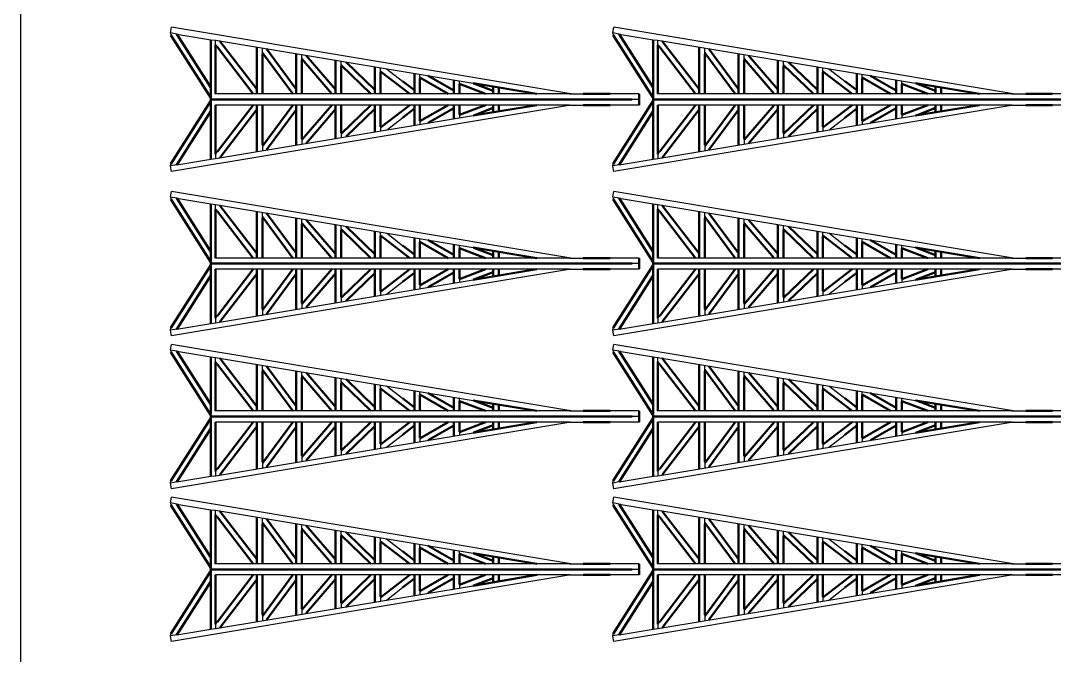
# Model space of a CAD drawing. Header units: centimetres. Extents: x 87 to 195, y 102 to 162.
# Drawn here: x 105.4 to 118.08, y 116.82 to 124.61 of the extents above; entities that cross this region are included whole.
import ezdxf

# ---------------------------------------------------------------- set-up
doc = ezdxf.new("R2010")
doc.units = ezdxf.units.CM
doc.layers.add('modulos alternativos', color=10, linetype='Continuous')

msp = doc.modelspace()

# ---------------------------------------------------------------- linework, layer by layer
for p, q in [((107.234, 124.462), (107.246, 124.53)), ((107.234, 124.462), (107.241, 124.434)), ((107.235, 124.46), (107.235, 124.46)), ((107.314, 124.447), (107.235, 124.46)), ((112.15, 123.712), (107.246, 124.53)), ((107.314, 124.447), (107.731, 124.377)), ((112.663, 124.462), (112.675, 124.53)), ((112.663, 124.462), (112.67, 124.434)), ((112.664, 124.46), (112.664, 124.46)), ((112.743, 124.447), (112.664, 124.46)), ((117.579, 123.712), (112.675, 124.53)), ((112.743, 124.447), (113.16, 124.377)), ((107.731, 124.377), (107.788, 124.37)), ((107.788, 124.314), (107.788, 124.37)), ((107.788, 124.37), (110.951, 123.843)), ((107.838, 124.362), (107.84, 124.359)), ((113.16, 124.377), (113.217, 124.37)), ((113.217, 124.314), (113.217, 124.37)), ((113.217, 124.37), (116.38, 123.843)), ((113.267, 124.362), (113.269, 124.359)), ((107.788, 124.314), (107.811, 124.284)), ((108.294, 124.284), (108.294, 124.285)), ((108.363, 124.201), (108.363, 124.274)), ((108.412, 124.266), (108.413, 124.264)), ((108.778, 124.203), (108.778, 124.205)), ((108.847, 124.128), (108.847, 124.193)), ((113.217, 124.314), (113.24, 124.284)), ((113.723, 124.284), (113.723, 124.285)), ((113.792, 124.201), (113.792, 124.274)), ((113.841, 124.266), (113.842, 124.264)), ((114.207, 124.203), (114.207, 124.205)), ((114.276, 124.128), (114.276, 124.193)), ((108.899, 124.185), (108.901, 124.182)), ((109.262, 124.122), (109.262, 124.124)), ((109.33, 124.054), (109.33, 124.113)), ((109.39, 124.103), (109.392, 124.101)), ((114.328, 124.185), (114.33, 124.182)), ((114.691, 124.122), (114.691, 124.124)), ((114.759, 124.054), (114.759, 124.113)), ((114.819, 124.103), (114.821, 124.101)), ((109.745, 124.042), (109.745, 124.044)), ((109.814, 123.98), (109.814, 124.032)), ((109.885, 124.02), (110.084, 123.867)), ((110.229, 123.961), (110.229, 123.963)), ((110.297, 123.905), (110.297, 123.952)), ((110.394, 123.936), (110.398, 123.933)), ((115.174, 124.042), (115.174, 124.044)), ((115.243, 123.98), (115.243, 124.032)), ((115.314, 124.02), (115.513, 123.867)), ((115.658, 123.961), (115.658, 123.963)), ((115.726, 123.905), (115.726, 123.952)), ((115.823, 123.936), (115.827, 123.933)), ((110.712, 123.881), (110.712, 123.882)), ((110.781, 123.83), (110.781, 123.871)), ((110.951, 123.843), (110.96, 123.839)), ((116.141, 123.881), (116.141, 123.882)), ((116.21, 123.83), (116.21, 123.871)), ((116.38, 123.843), (116.389, 123.839)), ((107.788, 123.71), (107.788, 123.712)), ((109.205, 123.712), (107.788, 123.712)), ((109.216, 123.712), (109.205, 123.712)), ((112.133, 123.712), (109.216, 123.712)), ((109.33, 123.712), (109.327, 123.712)), ((112.133, 123.712), (112.302, 123.712)), ((112.988, 123.712), (112.631, 123.712)), ((112.988, 123.71), (112.988, 123.712)), ((113.217, 123.71), (113.217, 123.712)), ((114.634, 123.712), (113.217, 123.712)), ((114.645, 123.712), (114.634, 123.712)), ((117.562, 123.712), (114.645, 123.712)), ((114.759, 123.712), (114.756, 123.712)), ((117.562, 123.712), (117.731, 123.712)), ((118.417, 123.712), (118.06, 123.712)), ((112.15, 123.575), (107.246, 122.758)), ((107.731, 123.662), (107.731, 123.667)), ((107.731, 123.626), (107.731, 123.621)), ((107.788, 123.578), (107.788, 123.575)), ((109.205, 123.575), (107.788, 123.575)), ((109.216, 123.575), (109.205, 123.575)), ((112.133, 123.575), (109.216, 123.575)), ((109.33, 123.575), (109.327, 123.575)), ((112.133, 123.575), (112.302, 123.575)), ((112.988, 123.575), (112.631, 123.575)), ((117.579, 123.575), (112.675, 122.758)), ((112.988, 123.644), (112.9, 123.644)), ((112.988, 123.647), (112.988, 123.641)), ((112.988, 123.578), (112.988, 123.575)), ((113.16, 123.662), (113.16, 123.667)), ((113.16, 123.626), (113.16, 123.621)), ((113.217, 123.578), (113.217, 123.575)), ((114.634, 123.575), (113.217, 123.575)), ((114.645, 123.575), (114.634, 123.575)), ((117.562, 123.575), (114.645, 123.575)), ((114.759, 123.575), (114.756, 123.575)), ((117.562, 123.575), (117.731, 123.575)), ((118.417, 123.575), (118.06, 123.575)), ((107.788, 122.918), (110.951, 123.445)), ((110.781, 123.458), (110.781, 123.417)), ((110.951, 123.445), (110.96, 123.448)), ((113.217, 122.918), (116.38, 123.445)), ((116.21, 123.458), (116.21, 123.417)), ((116.38, 123.445), (116.389, 123.448)), ((109.814, 123.307), (109.814, 123.255)), ((109.885, 123.267), (110.084, 123.42)), ((110.229, 123.326), (110.229, 123.325)), ((110.297, 123.382), (110.297, 123.336)), ((110.394, 123.352), (110.398, 123.355)), ((110.712, 123.407), (110.712, 123.405)), ((115.243, 123.307), (115.243, 123.255)), ((115.314, 123.267), (115.513, 123.42)), ((115.658, 123.326), (115.658, 123.325)), ((115.726, 123.382), (115.726, 123.336)), ((115.823, 123.352), (115.827, 123.355)), ((116.141, 123.407), (116.141, 123.405)), ((109.33, 123.233), (109.33, 123.175)), ((109.39, 123.185), (109.392, 123.187)), ((109.745, 123.246), (109.745, 123.244)), ((114.759, 123.233), (114.759, 123.175)), ((114.819, 123.185), (114.821, 123.187)), ((115.174, 123.246), (115.174, 123.244)), ((108.363, 123.087), (108.363, 123.014)), ((108.778, 123.085), (108.778, 123.083)), ((108.847, 123.16), (108.847, 123.094)), ((108.899, 123.103), (108.901, 123.105)), ((109.262, 123.165), (109.262, 123.163)), ((113.792, 123.087), (113.792, 123.014)), ((114.207, 123.085), (114.207, 123.083)), ((114.276, 123.16), (114.276, 123.094)), ((114.328, 123.103), (114.33, 123.105)), ((114.691, 123.165), (114.691, 123.163)), ((107.788, 122.973), (107.811, 123.003)), ((107.788, 122.973), (107.788, 122.918)), ((107.838, 122.926), (107.84, 122.928)), ((108.294, 123.004), (108.294, 123.002)), ((108.412, 123.022), (108.413, 123.024)), ((113.217, 122.973), (113.24, 123.003)), ((113.217, 122.973), (113.217, 122.918)), ((113.267, 122.926), (113.269, 122.928)), ((113.723, 123.004), (113.723, 123.002)), ((113.841, 123.022), (113.842, 123.024)), ((107.234, 122.825), (107.241, 122.854)), ((107.246, 122.758), (107.234, 122.825)), ((107.314, 122.841), (107.235, 122.828)), ((107.235, 122.827), (107.235, 122.828)), ((107.314, 122.841), (107.731, 122.91)), ((107.731, 122.91), (107.788, 122.918)), ((112.663, 122.825), (112.67, 122.854)), ((112.675, 122.758), (112.663, 122.825)), ((112.743, 122.841), (112.664, 122.828)), ((112.664, 122.827), (112.664, 122.828)), ((112.743, 122.841), (113.16, 122.91)), ((113.16, 122.91), (113.217, 122.918)), ((107.234, 122.447), (107.246, 122.514)), ((107.234, 122.447), (107.241, 122.418)), ((107.235, 122.445), (107.235, 122.445)), ((107.314, 122.432), (107.235, 122.445)), ((112.15, 121.697), (107.246, 122.514)), ((107.314, 122.432), (107.731, 122.362)), ((112.663, 122.447), (112.675, 122.514)), ((112.663, 122.447), (112.67, 122.418)), ((112.664, 122.445), (112.664, 122.445)), ((112.743, 122.432), (112.664, 122.445)), ((117.579, 121.697), (112.675, 122.514)), ((112.743, 122.432), (113.16, 122.362)), ((107.731, 122.362), (107.788, 122.355)), ((107.788, 122.299), (107.788, 122.355)), ((107.788, 122.355), (110.951, 121.827)), ((107.788, 122.299), (107.811, 122.269)), ((107.838, 122.346), (107.84, 122.344)), ((113.16, 122.362), (113.217, 122.355)), ((113.217, 122.299), (113.217, 122.355)), ((113.217, 122.355), (116.38, 121.827)), ((113.217, 122.299), (113.24, 122.269)), ((113.267, 122.346), (113.269, 122.344)), ((108.294, 122.268), (108.294, 122.27)), ((108.363, 122.186), (108.363, 122.259)), ((108.412, 122.251), (108.413, 122.248)), ((108.778, 122.188), (108.778, 122.19)), ((108.847, 122.112), (108.847, 122.178)), ((108.899, 122.169), (108.901, 122.167)), ((113.723, 122.268), (113.723, 122.27)), ((113.792, 122.186), (113.792, 122.259)), ((113.841, 122.251), (113.842, 122.248)), ((114.207, 122.188), (114.207, 122.19)), ((114.276, 122.112), (114.276, 122.178)), ((114.328, 122.169), (114.33, 122.167)), ((109.262, 122.107), (109.262, 122.109)), ((109.33, 122.039), (109.33, 122.098)), ((109.39, 122.088), (109.392, 122.085)), ((114.691, 122.107), (114.691, 122.109)), ((114.759, 122.039), (114.759, 122.098)), ((114.819, 122.088), (114.821, 122.085)), ((109.745, 122.026), (109.745, 122.028)), ((109.814, 121.965), (109.814, 122.017)), ((109.885, 122.005), (110.084, 121.852)), ((110.229, 121.946), (110.229, 121.948)), ((110.297, 121.89), (110.297, 121.936)), ((110.394, 121.92), (110.398, 121.918)), ((115.174, 122.026), (115.174, 122.028)), ((115.243, 121.965), (115.243, 122.017)), ((115.314, 122.005), (115.513, 121.852)), ((115.658, 121.946), (115.658, 121.948)), ((115.726, 121.89), (115.726, 121.936)), ((115.823, 121.92), (115.827, 121.918)), ((110.712, 121.865), (110.712, 121.867)), ((110.781, 121.815), (110.781, 121.856)), ((110.951, 121.827), (110.96, 121.824)), ((116.141, 121.865), (116.141, 121.867)), ((116.21, 121.815), (116.21, 121.856)), ((116.38, 121.827), (116.389, 121.824)), ((107.731, 121.646), (107.731, 121.652)), ((107.788, 121.694), (107.788, 121.697)), ((109.205, 121.697), (107.788, 121.697)), ((109.216, 121.697), (109.205, 121.697)), ((112.133, 121.697), (109.216, 121.697)), ((109.33, 121.697), (109.327, 121.697)), ((112.133, 121.697), (112.302, 121.697)), ((112.988, 121.697), (112.631, 121.697)), ((112.988, 121.694), (112.988, 121.697)), ((113.16, 121.646), (113.16, 121.652)), ((113.217, 121.694), (113.217, 121.697)), ((114.634, 121.697), (113.217, 121.697)), ((114.645, 121.697), (114.634, 121.697)), ((117.562, 121.697), (114.645, 121.697)), ((114.759, 121.697), (114.756, 121.697)), ((117.562, 121.697), (117.731, 121.697)), ((118.417, 121.697), (118.06, 121.697)), ((112.15, 121.56), (107.246, 120.743)), ((107.731, 121.611), (107.731, 121.605)), ((107.788, 121.563), (107.788, 121.56)), ((109.205, 121.56), (107.788, 121.56)), ((109.216, 121.56), (109.205, 121.56)), ((112.133, 121.56), (109.216, 121.56)), ((109.33, 121.56), (109.327, 121.56)), ((112.133, 121.56), (112.302, 121.56)), ((112.988, 121.56), (112.631, 121.56)), ((117.579, 121.56), (112.675, 120.743)), ((112.988, 121.629), (112.9, 121.629)), ((112.988, 121.631), (112.988, 121.626)), ((112.988, 121.563), (112.988, 121.56)), ((113.16, 121.611), (113.16, 121.605)), ((113.217, 121.563), (113.217, 121.56)), ((114.634, 121.56), (113.217, 121.56)), ((114.645, 121.56), (114.634, 121.56)), ((117.562, 121.56), (114.645, 121.56)), ((114.759, 121.56), (114.756, 121.56)), ((117.562, 121.56), (117.731, 121.56)), ((118.417, 121.56), (118.06, 121.56)), ((107.788, 120.902), (110.951, 121.43)), ((109.885, 121.252), (110.084, 121.405)), ((110.781, 121.442), (110.781, 121.401)), ((110.951, 121.43), (110.96, 121.433)), ((113.217, 120.902), (116.38, 121.43)), ((115.314, 121.252), (115.513, 121.405)), ((116.21, 121.442), (116.21, 121.401)), ((116.38, 121.43), (116.389, 121.433)), ((109.814, 121.292), (109.814, 121.24)), ((110.229, 121.311), (110.229, 121.309)), ((110.297, 121.367), (110.297, 121.321)), ((110.394, 121.337), (110.398, 121.339)), ((110.712, 121.392), (110.712, 121.39)), ((115.243, 121.292), (115.243, 121.24)), ((115.658, 121.311), (115.658, 121.309)), ((115.726, 121.367), (115.726, 121.321)), ((115.823, 121.337), (115.827, 121.339)), ((116.141, 121.392), (116.141, 121.39)), ((108.847, 121.145), (108.847, 121.079)), ((109.262, 121.15), (109.262, 121.148)), ((109.33, 121.218), (109.33, 121.159)), ((109.39, 121.169), (109.392, 121.172)), ((109.745, 121.231), (109.745, 121.229)), ((114.276, 121.145), (114.276, 121.079)), ((114.691, 121.15), (114.691, 121.148)), ((114.759, 121.218), (114.759, 121.159)), ((114.819, 121.169), (114.821, 121.172)), ((115.174, 121.231), (115.174, 121.229)), ((108.363, 121.071), (108.363, 120.998)), ((108.778, 121.069), (108.778, 121.067)), ((108.899, 121.088), (108.901, 121.09)), ((113.792, 121.071), (113.792, 120.998)), ((114.207, 121.069), (114.207, 121.067)), ((114.328, 121.088), (114.33, 121.09)), ((107.314, 120.825), (107.731, 120.895)), ((107.731, 120.895), (107.788, 120.902)), ((107.788, 120.958), (107.811, 120.988)), ((107.788, 120.958), (107.788, 120.902)), ((107.838, 120.911), (107.84, 120.913)), ((108.294, 120.989), (108.294, 120.987)), ((108.412, 121.006), (108.413, 121.009)), ((112.743, 120.825), (113.16, 120.895)), ((113.16, 120.895), (113.217, 120.902)), ((113.217, 120.958), (113.24, 120.988)), ((113.217, 120.958), (113.217, 120.902)), ((113.267, 120.911), (113.269, 120.913)), ((113.723, 120.989), (113.723, 120.987)), ((113.841, 121.006), (113.842, 121.009)), ((107.234, 120.81), (107.241, 120.839)), ((107.246, 120.743), (107.234, 120.81)), ((107.314, 120.825), (107.235, 120.812)), ((107.235, 120.812), (107.235, 120.812)), ((112.663, 120.81), (112.67, 120.839)), ((112.675, 120.743), (112.663, 120.81)), ((112.743, 120.825), (112.664, 120.812)), ((112.664, 120.812), (112.664, 120.812)), ((107.234, 120.57), (107.246, 120.637)), ((112.15, 119.82), (107.246, 120.637)), ((112.663, 120.57), (112.675, 120.637)), ((117.579, 119.82), (112.675, 120.637)), ((107.235, 120.568), (107.235, 120.568)), ((107.235, 120.568), (107.241, 120.541)), ((107.314, 120.555), (107.235, 120.568)), ((107.314, 120.555), (107.731, 120.485)), ((112.664, 120.568), (112.664, 120.568)), ((112.664, 120.568), (112.67, 120.541)), ((112.743, 120.555), (112.664, 120.568)), ((112.743, 120.555), (113.16, 120.485)), ((107.731, 120.485), (107.788, 120.477)), ((107.788, 120.422), (107.788, 120.477)), ((107.788, 120.477), (110.951, 119.95)), ((107.788, 120.422), (107.811, 120.392)), ((107.838, 120.469), (107.84, 120.467)), ((108.294, 120.391), (108.294, 120.393)), ((113.16, 120.485), (113.217, 120.477)), ((113.217, 120.422), (113.217, 120.477)), ((113.217, 120.477), (116.38, 119.95)), ((113.217, 120.422), (113.24, 120.392)), ((113.267, 120.469), (113.269, 120.467)), ((113.723, 120.391), (113.723, 120.393)), ((108.363, 120.308), (108.363, 120.382)), ((108.412, 120.374), (108.413, 120.371)), ((108.778, 120.311), (108.778, 120.312)), ((108.847, 120.235), (108.847, 120.301)), ((108.899, 120.292), (108.901, 120.29)), ((113.792, 120.308), (113.792, 120.382)), ((113.841, 120.374), (113.842, 120.371)), ((114.207, 120.311), (114.207, 120.312)), ((114.276, 120.235), (114.276, 120.301)), ((114.328, 120.292), (114.33, 120.29)), ((109.262, 120.23), (109.262, 120.232)), ((109.33, 120.162), (109.33, 120.22)), ((109.39, 120.21), (109.392, 120.208)), ((109.745, 120.149), (109.745, 120.151)), ((109.814, 120.088), (109.814, 120.14)), ((114.691, 120.23), (114.691, 120.232)), ((114.759, 120.162), (114.759, 120.22)), ((114.819, 120.21), (114.821, 120.208)), ((115.174, 120.149), (115.174, 120.151)), ((115.243, 120.088), (115.243, 120.14)), ((109.885, 120.128), (110.084, 119.975)), ((110.229, 120.069), (110.229, 120.071)), ((110.297, 120.013), (110.297, 120.059)), ((110.394, 120.043), (110.398, 120.04)), ((115.314, 120.128), (115.513, 119.975)), ((115.658, 120.069), (115.658, 120.071)), ((115.726, 120.013), (115.726, 120.059)), ((115.823, 120.043), (115.827, 120.04)), ((110.712, 119.988), (110.712, 119.99)), ((110.781, 119.938), (110.781, 119.979)), ((110.951, 119.95), (110.96, 119.947)), ((116.141, 119.988), (116.141, 119.99)), ((116.21, 119.938), (116.21, 119.979)), ((116.38, 119.95), (116.389, 119.947)), ((107.731, 119.769), (107.731, 119.775)), ((107.788, 119.817), (107.788, 119.82)), ((109.205, 119.82), (107.788, 119.82)), ((109.216, 119.82), (109.205, 119.82)), ((112.133, 119.82), (109.216, 119.82)), ((109.33, 119.82), (109.327, 119.82)), ((112.133, 119.82), (112.302, 119.82)), ((112.988, 119.82), (112.631, 119.82)), ((112.988, 119.751), (112.9, 119.751)), ((112.988, 119.817), (112.988, 119.82)), ((112.988, 119.754), (112.988, 119.749)), ((113.16, 119.769), (113.16, 119.775)), ((113.217, 119.817), (113.217, 119.82)), ((114.634, 119.82), (113.217, 119.82)), ((114.645, 119.82), (114.634, 119.82)), ((117.562, 119.82), (114.645, 119.82)), ((114.759, 119.82), (114.756, 119.82)), ((117.562, 119.82), (117.731, 119.82)), ((118.417, 119.82), (118.06, 119.82)), ((112.15, 119.683), (107.246, 118.865)), ((107.731, 119.733), (107.731, 119.728)), ((107.788, 119.686), (107.788, 119.683)), ((109.205, 119.683), (107.788, 119.683)), ((109.216, 119.683), (109.205, 119.683)), ((112.133, 119.683), (109.216, 119.683)), ((109.33, 119.683), (109.327, 119.683)), ((112.133, 119.683), (112.302, 119.683)), ((112.988, 119.683), (112.631, 119.683)), ((117.579, 119.683), (112.675, 118.865)), ((112.988, 119.686), (112.988, 119.683)), ((113.16, 119.733), (113.16, 119.728)), ((113.217, 119.686), (113.217, 119.683)), ((114.634, 119.683), (113.217, 119.683)), ((114.645, 119.683), (114.634, 119.683)), ((117.562, 119.683), (114.645, 119.683)), ((114.759, 119.683), (114.756, 119.683)), ((117.562, 119.683), (117.731, 119.683)), ((118.417, 119.683), (118.06, 119.683)), ((107.788, 119.025), (110.951, 119.553)), ((109.885, 119.375), (110.084, 119.528)), ((110.712, 119.515), (110.712, 119.513)), ((110.781, 119.565), (110.781, 119.524)), ((110.951, 119.553), (110.96, 119.556)), ((113.217, 119.025), (116.38, 119.553)), ((115.314, 119.375), (115.513, 119.528)), ((116.141, 119.515), (116.141, 119.513)), ((116.21, 119.565), (116.21, 119.524)), ((116.38, 119.553), (116.389, 119.556)), ((109.814, 119.415), (109.814, 119.363)), ((110.229, 119.434), (110.229, 119.432)), ((110.297, 119.49), (110.297, 119.444)), ((110.394, 119.46), (110.398, 119.462)), ((115.243, 119.415), (115.243, 119.363)), ((115.658, 119.434), (115.658, 119.432)), ((115.726, 119.49), (115.726, 119.444)), ((115.823, 119.46), (115.827, 119.462)), ((108.847, 119.268), (108.847, 119.202)), ((109.262, 119.273), (109.262, 119.271)), ((109.33, 119.341), (109.33, 119.282)), ((109.39, 119.292), (109.392, 119.295)), ((109.745, 119.353), (109.745, 119.352)), ((114.276, 119.268), (114.276, 119.202)), ((114.691, 119.273), (114.691, 119.271)), ((114.759, 119.341), (114.759, 119.282)), ((114.819, 119.292), (114.821, 119.295)), ((115.174, 119.353), (115.174, 119.352)), ((108.363, 119.194), (108.363, 119.121)), ((108.412, 119.129), (108.413, 119.131)), ((108.778, 119.192), (108.778, 119.19)), ((108.899, 119.211), (108.901, 119.213)), ((113.792, 119.194), (113.792, 119.121)), ((113.841, 119.129), (113.842, 119.131)), ((114.207, 119.192), (114.207, 119.19)), ((114.328, 119.211), (114.33, 119.213)), ((107.314, 118.948), (107.731, 119.018)), ((107.731, 119.018), (107.788, 119.025)), ((107.788, 119.081), (107.811, 119.111)), ((107.788, 119.081), (107.788, 119.025)), ((107.838, 119.034), (107.84, 119.036)), ((108.294, 119.112), (108.294, 119.11)), ((112.743, 118.948), (113.16, 119.018)), ((113.16, 119.018), (113.217, 119.025)), ((113.217, 119.081), (113.24, 119.111)), ((113.217, 119.081), (113.217, 119.025)), ((113.267, 119.034), (113.269, 119.036)), ((113.723, 119.112), (113.723, 119.11)), ((107.234, 118.933), (107.241, 118.962)), ((107.246, 118.865), (107.234, 118.933)), ((107.314, 118.948), (107.235, 118.935)), ((107.235, 118.935), (107.235, 118.935)), ((112.663, 118.933), (112.67, 118.962)), ((112.675, 118.865), (112.663, 118.933)), ((112.743, 118.948), (112.664, 118.935)), ((112.664, 118.935), (112.664, 118.935)), ((107.234, 118.692), (107.246, 118.76)), ((112.15, 117.943), (107.246, 118.76)), ((112.663, 118.692), (112.675, 118.76)), ((117.579, 117.943), (112.675, 118.76)), ((107.235, 118.691), (107.235, 118.69)), ((107.235, 118.69), (107.241, 118.664)), ((107.314, 118.677), (107.235, 118.69)), ((107.314, 118.677), (107.731, 118.608)), ((107.731, 118.608), (107.788, 118.6)), ((112.664, 118.691), (112.664, 118.69)), ((112.664, 118.69), (112.67, 118.664)), ((112.743, 118.677), (112.664, 118.69)), ((112.743, 118.677), (113.16, 118.608)), ((113.16, 118.608), (113.217, 118.6)), ((107.788, 118.545), (107.788, 118.6)), ((107.788, 118.6), (110.951, 118.073)), ((107.788, 118.545), (107.811, 118.515)), ((107.838, 118.592), (107.84, 118.59)), ((108.294, 118.514), (108.294, 118.516)), ((108.363, 118.431), (108.363, 118.504)), ((108.412, 118.496), (108.413, 118.494)), ((113.217, 118.545), (113.217, 118.6)), ((113.217, 118.6), (116.38, 118.073)), ((113.217, 118.545), (113.24, 118.515)), ((113.267, 118.592), (113.269, 118.59)), ((113.723, 118.514), (113.723, 118.516)), ((113.792, 118.431), (113.792, 118.504)), ((113.841, 118.496), (113.842, 118.494)), ((108.778, 118.433), (108.778, 118.435)), ((108.847, 118.358), (108.847, 118.424)), ((108.899, 118.415), (108.901, 118.413)), ((109.262, 118.353), (109.262, 118.355)), ((114.207, 118.433), (114.207, 118.435)), ((114.276, 118.358), (114.276, 118.424)), ((114.328, 118.415), (114.33, 118.413)), ((114.691, 118.353), (114.691, 118.355)), ((109.33, 118.285), (109.33, 118.343)), ((109.39, 118.333), (109.392, 118.331)), ((109.745, 118.272), (109.745, 118.274)), ((109.814, 118.21), (109.814, 118.263)), ((109.885, 118.251), (110.084, 118.098)), ((114.759, 118.285), (114.759, 118.343)), ((114.819, 118.333), (114.821, 118.331)), ((115.174, 118.272), (115.174, 118.274)), ((115.243, 118.21), (115.243, 118.263)), ((115.314, 118.251), (115.513, 118.098)), ((110.229, 118.192), (110.229, 118.193)), ((110.297, 118.136), (110.297, 118.182)), ((110.394, 118.166), (110.398, 118.163)), ((110.712, 118.111), (110.712, 118.113)), ((110.781, 118.06), (110.781, 118.101)), ((115.658, 118.192), (115.658, 118.193)), ((115.726, 118.136), (115.726, 118.182)), ((115.823, 118.166), (115.827, 118.163)), ((116.141, 118.111), (116.141, 118.113)), ((116.21, 118.06), (116.21, 118.101)), ((110.951, 118.073), (110.96, 118.07)), ((116.38, 118.073), (116.389, 118.07)), ((107.731, 117.892), (107.731, 117.897)), ((107.731, 117.856), (107.731, 117.851)), ((107.788, 117.94), (107.788, 117.943)), ((109.205, 117.943), (107.788, 117.943)), ((109.216, 117.943), (109.205, 117.943)), ((112.133, 117.943), (109.216, 117.943)), ((109.33, 117.943), (109.327, 117.943)), ((112.133, 117.943), (112.302, 117.943)), ((112.988, 117.943), (112.631, 117.943)), ((112.988, 117.874), (112.9, 117.874)), ((112.988, 117.94), (112.988, 117.943)), ((112.988, 117.877), (112.988, 117.871)), ((113.16, 117.892), (113.16, 117.897)), ((113.16, 117.856), (113.16, 117.851)), ((113.217, 117.94), (113.217, 117.943)), ((114.634, 117.943), (113.217, 117.943)), ((114.645, 117.943), (114.634, 117.943)), ((117.562, 117.943), (114.645, 117.943)), ((114.759, 117.943), (114.756, 117.943)), ((117.562, 117.943), (117.731, 117.943)), ((118.417, 117.943), (118.06, 117.943)), ((112.15, 117.806), (107.246, 116.988)), ((107.788, 117.808), (107.788, 117.806)), ((109.205, 117.806), (107.788, 117.806)), ((109.216, 117.806), (109.205, 117.806)), ((112.133, 117.806), (109.216, 117.806)), ((109.33, 117.806), (109.327, 117.806)), ((112.133, 117.806), (112.302, 117.806)), ((112.988, 117.806), (112.631, 117.806)), ((117.579, 117.806), (112.675, 116.988)), ((112.988, 117.808), (112.988, 117.806)), ((113.217, 117.808), (113.217, 117.806)), ((114.634, 117.806), (113.217, 117.806)), ((114.645, 117.806), (114.634, 117.806)), ((117.562, 117.806), (114.645, 117.806)), ((114.759, 117.806), (114.756, 117.806)), ((117.562, 117.806), (117.731, 117.806)), ((118.417, 117.806), (118.06, 117.806)), ((107.788, 117.148), (110.951, 117.675)), ((109.885, 117.498), (110.084, 117.651)), ((110.297, 117.613), (110.297, 117.566)), ((110.712, 117.637), (110.712, 117.636)), ((110.781, 117.688), (110.781, 117.647)), ((110.951, 117.675), (110.96, 117.679)), ((113.217, 117.148), (116.38, 117.675)), ((115.314, 117.498), (115.513, 117.651)), ((115.726, 117.613), (115.726, 117.566)), ((116.141, 117.637), (116.141, 117.636)), ((116.21, 117.688), (116.21, 117.647)), ((116.38, 117.675), (116.389, 117.679)), ((109.745, 117.476), (109.745, 117.474)), ((109.814, 117.538), (109.814, 117.486)), ((110.229, 117.557), (110.229, 117.555)), ((110.394, 117.582), (110.398, 117.585)), ((115.174, 117.476), (115.174, 117.474)), ((115.243, 117.538), (115.243, 117.486)), ((115.658, 117.557), (115.658, 117.555)), ((115.823, 117.582), (115.827, 117.585)), ((108.847, 117.39), (108.847, 117.325)), ((109.262, 117.396), (109.262, 117.394)), ((109.33, 117.464), (109.33, 117.405)), ((109.39, 117.415), (109.392, 117.417)), ((114.276, 117.39), (114.276, 117.325)), ((114.691, 117.396), (114.691, 117.394)), ((114.759, 117.464), (114.759, 117.405)), ((114.819, 117.415), (114.821, 117.417)), ((107.788, 117.204), (107.811, 117.233)), ((108.294, 117.234), (108.294, 117.233)), ((108.363, 117.317), (108.363, 117.244)), ((108.412, 117.252), (108.413, 117.254)), ((108.778, 117.315), (108.778, 117.313)), ((108.899, 117.333), (108.901, 117.336)), ((113.217, 117.204), (113.24, 117.233)), ((113.723, 117.234), (113.723, 117.233)), ((113.792, 117.317), (113.792, 117.244)), ((113.841, 117.252), (113.842, 117.254)), ((114.207, 117.315), (114.207, 117.313)), ((114.328, 117.333), (114.33, 117.336)), ((107.314, 117.071), (107.731, 117.141)), ((107.731, 117.141), (107.788, 117.148)), ((107.788, 117.204), (107.788, 117.148)), ((107.838, 117.156), (107.84, 117.159)), ((112.743, 117.071), (113.16, 117.141)), ((113.16, 117.141), (113.217, 117.148)), ((113.217, 117.204), (113.217, 117.148)), ((113.267, 117.156), (113.269, 117.159)), ((107.246, 116.988), (107.234, 117.056)), ((107.235, 117.058), (107.241, 117.084)), ((107.314, 117.071), (107.235, 117.058)), ((107.235, 117.058), (107.235, 117.058)), ((112.675, 116.988), (112.663, 117.056)), ((112.664, 117.058), (112.67, 117.084)), ((112.743, 117.071), (112.664, 117.058)), ((112.664, 117.058), (112.664, 117.058))]:
    msp.add_line(p, q)
at = {"lineweight": 50}
for p, q in [((107.314, 124.447), (107.731, 123.79)), ((112.743, 124.447), (113.16, 123.79)), ((107.241, 124.434), (107.731, 123.662)), ((107.731, 123.667), (107.731, 124.377)), ((107.84, 124.359), (108.294, 123.769)), ((112.67, 124.434), (113.16, 123.662)), ((113.16, 123.667), (113.16, 124.377)), ((113.269, 124.359), (113.723, 123.769)), ((107.788, 123.712), (107.788, 124.314)), ((107.811, 124.284), (108.251, 123.712)), ((108.294, 124.284), (108.294, 123.712)), ((108.363, 124.216), (108.735, 123.712)), ((108.363, 123.712), (108.363, 124.201)), ((108.413, 124.264), (108.778, 123.77)), ((108.778, 124.203), (108.778, 123.712)), ((113.217, 123.712), (113.217, 124.314)), ((113.24, 124.284), (113.68, 123.712)), ((113.723, 124.284), (113.723, 123.712)), ((113.792, 124.216), (114.164, 123.712)), ((113.792, 123.712), (113.792, 124.201)), ((113.842, 124.264), (114.207, 123.77)), ((114.207, 124.203), (114.207, 123.712)), ((108.847, 124.141), (109.216, 123.712)), ((108.847, 123.712), (108.847, 124.128)), ((108.901, 124.182), (109.262, 123.765)), ((109.262, 124.122), (109.262, 123.712)), ((109.33, 124.065), (109.696, 123.712)), ((109.392, 124.101), (109.745, 123.76)), ((114.276, 124.141), (114.645, 123.712)), ((114.276, 123.712), (114.276, 124.128)), ((114.33, 124.182), (114.691, 123.765)), ((114.691, 124.122), (114.691, 123.712)), ((114.759, 124.065), (115.125, 123.712)), ((114.821, 124.101), (115.174, 123.76)), ((109.33, 123.712), (109.33, 124.054)), ((109.745, 124.042), (109.745, 123.712)), ((109.814, 123.989), (110.173, 123.712)), ((109.814, 123.712), (109.814, 123.98)), ((110.229, 123.961), (110.229, 123.712)), ((114.759, 123.712), (114.759, 124.054)), ((115.174, 124.042), (115.174, 123.712)), ((115.243, 123.989), (115.602, 123.712)), ((115.243, 123.712), (115.243, 123.98)), ((115.658, 123.961), (115.658, 123.712)), ((110.084, 123.867), (110.229, 123.756)), ((110.297, 123.912), (110.644, 123.712)), ((110.297, 123.712), (110.297, 123.905)), ((110.398, 123.933), (110.712, 123.752)), ((110.712, 123.881), (110.712, 123.712)), ((110.781, 123.834), (111.1, 123.712)), ((110.781, 123.712), (110.781, 123.83)), ((110.951, 123.843), (111.733, 123.712)), ((110.96, 123.839), (111.196, 123.749)), ((115.513, 123.867), (115.658, 123.756)), ((115.726, 123.912), (116.073, 123.712)), ((115.726, 123.712), (115.726, 123.905)), ((115.827, 123.933), (116.141, 123.752)), ((116.141, 123.881), (116.141, 123.712)), ((116.21, 123.834), (116.529, 123.712)), ((116.21, 123.712), (116.21, 123.83)), ((116.38, 123.843), (117.162, 123.712)), ((116.389, 123.839), (116.625, 123.749)), ((111.196, 123.802), (111.196, 123.712)), ((111.264, 123.712), (111.264, 123.79)), ((112.302, 123.712), (112.631, 123.712)), ((112.988, 123.71), (112.988, 123.647)), ((116.625, 123.802), (116.625, 123.712)), ((116.693, 123.712), (116.693, 123.79)), ((117.731, 123.712), (118.06, 123.712)), ((107.241, 122.854), (107.731, 123.626)), ((107.731, 123.662), (107.731, 123.626)), ((107.731, 123.644), (112.9, 123.644)), ((107.731, 123.621), (107.731, 122.91)), ((107.788, 123.575), (107.788, 122.973)), ((107.811, 123.003), (108.251, 123.575)), ((108.294, 123.575), (108.294, 123.004)), ((108.363, 123.575), (108.363, 123.087)), ((108.363, 123.071), (108.735, 123.575)), ((108.778, 123.575), (108.778, 123.085)), ((108.847, 123.575), (108.847, 123.16)), ((108.847, 123.147), (109.216, 123.575)), ((109.262, 123.575), (109.262, 123.165)), ((109.33, 123.575), (109.33, 123.233)), ((109.33, 123.222), (109.696, 123.575)), ((109.745, 123.575), (109.745, 123.246)), ((109.814, 123.575), (109.814, 123.307)), ((109.814, 123.299), (110.173, 123.575)), ((110.229, 123.575), (110.229, 123.326)), ((110.297, 123.376), (110.644, 123.575)), ((110.297, 123.575), (110.297, 123.382)), ((110.712, 123.575), (110.712, 123.407)), ((110.781, 123.575), (110.781, 123.458)), ((110.781, 123.453), (111.1, 123.575)), ((110.951, 123.445), (111.733, 123.575)), ((111.196, 123.575), (111.196, 123.486)), ((111.264, 123.575), (111.264, 123.497)), ((112.302, 123.575), (112.631, 123.575)), ((112.67, 122.854), (113.16, 123.626)), ((112.988, 123.578), (112.988, 123.641)), ((113.16, 123.662), (113.16, 123.626)), ((113.16, 123.644), (118.329, 123.644)), ((113.16, 123.621), (113.16, 122.91)), ((113.217, 123.575), (113.217, 122.973)), ((113.24, 123.003), (113.68, 123.575)), ((113.723, 123.575), (113.723, 123.004)), ((113.792, 123.575), (113.792, 123.087)), ((113.792, 123.071), (114.164, 123.575)), ((114.207, 123.575), (114.207, 123.085)), ((114.276, 123.575), (114.276, 123.16)), ((114.276, 123.147), (114.645, 123.575)), ((114.691, 123.575), (114.691, 123.165)), ((114.759, 123.575), (114.759, 123.233)), ((114.759, 123.222), (115.125, 123.575)), ((115.174, 123.575), (115.174, 123.246)), ((115.243, 123.575), (115.243, 123.307)), ((115.243, 123.299), (115.602, 123.575)), ((115.658, 123.575), (115.658, 123.326)), ((115.726, 123.376), (116.073, 123.575)), ((115.726, 123.575), (115.726, 123.382)), ((116.141, 123.575), (116.141, 123.407)), ((116.21, 123.575), (116.21, 123.458)), ((116.21, 123.453), (116.529, 123.575)), ((116.38, 123.445), (117.162, 123.575)), ((116.625, 123.575), (116.625, 123.486)), ((116.693, 123.575), (116.693, 123.497)), ((117.731, 123.575), (118.06, 123.575)), ((107.314, 122.841), (107.731, 123.498)), ((107.84, 122.928), (108.294, 123.519)), ((108.413, 123.024), (108.778, 123.518)), ((108.901, 123.105), (109.262, 123.523)), ((109.392, 123.187), (109.745, 123.528)), ((110.084, 123.42), (110.229, 123.532)), ((110.398, 123.355), (110.712, 123.536)), ((110.96, 123.448), (111.196, 123.539)), ((112.743, 122.841), (113.16, 123.498)), ((113.269, 122.928), (113.723, 123.519)), ((113.842, 123.024), (114.207, 123.518)), ((114.33, 123.105), (114.691, 123.523)), ((114.821, 123.187), (115.174, 123.528)), ((115.513, 123.42), (115.658, 123.532)), ((115.827, 123.355), (116.141, 123.536)), ((116.389, 123.448), (116.625, 123.539)), ((107.241, 122.418), (107.731, 121.646)), ((107.314, 122.432), (107.731, 121.774)), ((112.67, 122.418), (113.16, 121.646)), ((112.743, 122.432), (113.16, 121.774)), ((107.731, 121.652), (107.731, 122.362)), ((107.788, 121.697), (107.788, 122.299)), ((107.84, 122.344), (108.294, 121.753)), ((113.16, 121.652), (113.16, 122.362)), ((113.217, 121.697), (113.217, 122.299)), ((113.269, 122.344), (113.723, 121.753)), ((107.811, 122.269), (108.251, 121.697)), ((108.294, 122.268), (108.294, 121.697)), ((108.363, 122.201), (108.735, 121.697)), ((108.363, 121.697), (108.363, 122.186)), ((108.413, 122.248), (108.778, 121.755)), ((108.778, 122.188), (108.778, 121.697)), ((108.901, 122.167), (109.262, 121.75)), ((113.24, 122.269), (113.68, 121.697)), ((113.723, 122.268), (113.723, 121.697)), ((113.792, 122.201), (114.164, 121.697)), ((113.792, 121.697), (113.792, 122.186)), ((113.842, 122.248), (114.207, 121.755)), ((114.207, 122.188), (114.207, 121.697)), ((114.33, 122.167), (114.691, 121.75)), ((108.847, 122.126), (109.216, 121.697)), ((108.847, 121.697), (108.847, 122.112)), ((109.262, 122.107), (109.262, 121.697)), ((109.33, 122.05), (109.696, 121.697)), ((109.33, 121.697), (109.33, 122.039)), ((109.392, 122.085), (109.745, 121.745)), ((114.276, 122.126), (114.645, 121.697)), ((114.276, 121.697), (114.276, 122.112)), ((114.691, 122.107), (114.691, 121.697)), ((114.759, 122.05), (115.125, 121.697)), ((114.759, 121.697), (114.759, 122.039)), ((114.821, 122.085), (115.174, 121.745)), ((109.745, 122.026), (109.745, 121.697)), ((109.814, 121.974), (110.173, 121.697)), ((109.814, 121.697), (109.814, 121.965)), ((110.229, 121.946), (110.229, 121.697)), ((110.398, 121.918), (110.712, 121.737)), ((115.174, 122.026), (115.174, 121.697)), ((115.243, 121.974), (115.602, 121.697)), ((115.243, 121.697), (115.243, 121.965)), ((115.658, 121.946), (115.658, 121.697)), ((115.827, 121.918), (116.141, 121.737)), ((110.084, 121.852), (110.229, 121.74)), ((110.297, 121.897), (110.644, 121.697)), ((110.297, 121.697), (110.297, 121.89)), ((110.712, 121.865), (110.712, 121.697)), ((110.781, 121.819), (111.1, 121.697)), ((110.781, 121.697), (110.781, 121.815)), ((110.951, 121.827), (111.733, 121.697)), ((110.96, 121.824), (111.196, 121.734)), ((111.196, 121.787), (111.196, 121.697)), ((115.513, 121.852), (115.658, 121.74)), ((115.726, 121.897), (116.073, 121.697)), ((115.726, 121.697), (115.726, 121.89)), ((116.141, 121.865), (116.141, 121.697)), ((116.21, 121.819), (116.529, 121.697)), ((116.21, 121.697), (116.21, 121.815)), ((116.38, 121.827), (117.162, 121.697)), ((116.389, 121.824), (116.625, 121.734)), ((116.625, 121.787), (116.625, 121.697)), ((111.264, 121.697), (111.264, 121.775)), ((112.302, 121.697), (112.631, 121.697)), ((112.988, 121.563), (112.988, 121.694)), ((116.693, 121.697), (116.693, 121.775)), ((117.731, 121.697), (118.06, 121.697)), ((107.241, 120.839), (107.731, 121.611)), ((107.731, 121.646), (107.731, 121.611)), ((107.731, 121.629), (112.9, 121.629)), ((107.731, 121.605), (107.731, 120.895)), ((107.788, 121.56), (107.788, 120.958)), ((107.811, 120.988), (108.251, 121.56)), ((108.294, 121.56), (108.294, 120.989)), ((108.363, 121.56), (108.363, 121.071)), ((108.363, 121.056), (108.735, 121.56)), ((108.778, 121.56), (108.778, 121.069)), ((108.847, 121.56), (108.847, 121.145)), ((108.847, 121.131), (109.216, 121.56)), ((109.262, 121.56), (109.262, 121.15)), ((109.33, 121.56), (109.33, 121.218)), ((109.33, 121.207), (109.696, 121.56)), ((109.745, 121.56), (109.745, 121.231)), ((109.814, 121.56), (109.814, 121.292)), ((109.814, 121.283), (110.173, 121.56)), ((110.229, 121.56), (110.229, 121.311)), ((110.297, 121.36), (110.644, 121.56)), ((110.297, 121.56), (110.297, 121.367)), ((110.712, 121.56), (110.712, 121.392)), ((110.781, 121.56), (110.781, 121.442)), ((110.781, 121.438), (111.1, 121.56)), ((110.951, 121.43), (111.733, 121.56)), ((111.196, 121.56), (111.196, 121.47)), ((111.264, 121.56), (111.264, 121.482)), ((112.302, 121.56), (112.631, 121.56)), ((112.67, 120.839), (113.16, 121.611)), ((113.16, 121.646), (113.16, 121.611)), ((113.16, 121.629), (118.329, 121.629)), ((113.16, 121.605), (113.16, 120.895)), ((113.217, 121.56), (113.217, 120.958)), ((113.24, 120.988), (113.68, 121.56)), ((113.723, 121.56), (113.723, 120.989)), ((113.792, 121.56), (113.792, 121.071)), ((113.792, 121.056), (114.164, 121.56)), ((114.207, 121.56), (114.207, 121.069)), ((114.276, 121.56), (114.276, 121.145)), ((114.276, 121.131), (114.645, 121.56)), ((114.691, 121.56), (114.691, 121.15)), ((114.759, 121.56), (114.759, 121.218)), ((114.759, 121.207), (115.125, 121.56)), ((115.174, 121.56), (115.174, 121.231)), ((115.243, 121.56), (115.243, 121.292)), ((115.243, 121.283), (115.602, 121.56)), ((115.658, 121.56), (115.658, 121.311)), ((115.726, 121.36), (116.073, 121.56)), ((115.726, 121.56), (115.726, 121.367)), ((116.141, 121.56), (116.141, 121.392)), ((116.21, 121.56), (116.21, 121.442)), ((116.21, 121.438), (116.529, 121.56)), ((116.38, 121.43), (117.162, 121.56)), ((116.625, 121.56), (116.625, 121.47)), ((116.693, 121.56), (116.693, 121.482)), ((117.731, 121.56), (118.06, 121.56)), ((107.314, 120.825), (107.731, 121.483)), ((107.84, 120.913), (108.294, 121.504)), ((108.413, 121.009), (108.778, 121.502)), ((108.901, 121.09), (109.262, 121.507)), ((109.392, 121.172), (109.745, 121.512)), ((110.084, 121.405), (110.229, 121.517)), ((110.398, 121.339), (110.712, 121.52)), ((110.96, 121.433), (111.196, 121.523)), ((112.743, 120.825), (113.16, 121.483)), ((113.269, 120.913), (113.723, 121.504)), ((113.842, 121.009), (114.207, 121.502)), ((114.33, 121.09), (114.691, 121.507)), ((114.821, 121.172), (115.174, 121.512)), ((115.513, 121.405), (115.658, 121.517)), ((115.827, 121.339), (116.141, 121.52)), ((116.389, 121.433), (116.625, 121.523)), ((107.241, 120.541), (107.731, 119.769)), ((107.314, 120.555), (107.731, 119.897)), ((112.67, 120.541), (113.16, 119.769)), ((112.743, 120.555), (113.16, 119.897)), ((107.731, 119.775), (107.731, 120.485)), ((107.788, 119.82), (107.788, 120.422)), ((107.811, 120.392), (108.251, 119.82)), ((107.84, 120.467), (108.294, 119.876)), ((108.294, 120.391), (108.294, 119.82)), ((113.16, 119.775), (113.16, 120.485)), ((113.217, 119.82), (113.217, 120.422)), ((113.24, 120.392), (113.68, 119.82)), ((113.269, 120.467), (113.723, 119.876)), ((113.723, 120.391), (113.723, 119.82)), ((108.363, 120.324), (108.735, 119.82)), ((108.363, 119.82), (108.363, 120.308)), ((108.413, 120.371), (108.778, 119.878)), ((108.778, 120.311), (108.778, 119.82)), ((108.901, 120.29), (109.262, 119.872)), ((113.792, 120.324), (114.164, 119.82)), ((113.792, 119.82), (113.792, 120.308)), ((113.842, 120.371), (114.207, 119.878)), ((114.207, 120.311), (114.207, 119.82)), ((114.33, 120.29), (114.691, 119.872)), ((108.847, 120.249), (109.216, 119.82)), ((108.847, 119.82), (108.847, 120.235)), ((109.262, 120.23), (109.262, 119.82)), ((109.33, 120.173), (109.696, 119.82)), ((109.33, 119.82), (109.33, 120.162)), ((109.392, 120.208), (109.745, 119.868)), ((109.745, 120.149), (109.745, 119.82)), ((114.276, 120.249), (114.645, 119.82)), ((114.276, 119.82), (114.276, 120.235)), ((114.691, 120.23), (114.691, 119.82)), ((114.759, 120.173), (115.125, 119.82)), ((114.759, 119.82), (114.759, 120.162)), ((114.821, 120.208), (115.174, 119.868)), ((115.174, 120.149), (115.174, 119.82)), ((109.814, 120.097), (110.173, 119.82)), ((109.814, 119.82), (109.814, 120.088)), ((110.229, 120.069), (110.229, 119.82)), ((110.297, 120.02), (110.644, 119.82)), ((110.297, 119.82), (110.297, 120.013)), ((110.398, 120.04), (110.712, 119.86)), ((115.243, 120.097), (115.602, 119.82)), ((115.243, 119.82), (115.243, 120.088)), ((115.658, 120.069), (115.658, 119.82)), ((115.726, 120.02), (116.073, 119.82)), ((115.726, 119.82), (115.726, 120.013)), ((115.827, 120.04), (116.141, 119.86)), ((110.084, 119.975), (110.229, 119.863)), ((110.712, 119.988), (110.712, 119.82)), ((110.781, 119.942), (111.1, 119.82)), ((110.781, 119.82), (110.781, 119.938)), ((110.951, 119.95), (111.733, 119.82)), ((110.96, 119.947), (111.196, 119.857)), ((111.196, 119.909), (111.196, 119.82)), ((111.264, 119.82), (111.264, 119.898)), ((115.513, 119.975), (115.658, 119.863)), ((116.141, 119.988), (116.141, 119.82)), ((116.21, 119.942), (116.529, 119.82)), ((116.21, 119.82), (116.21, 119.938)), ((116.38, 119.95), (117.162, 119.82)), ((116.389, 119.947), (116.625, 119.857)), ((116.625, 119.909), (116.625, 119.82)), ((116.693, 119.82), (116.693, 119.898)), ((107.731, 119.769), (107.731, 119.733)), ((107.731, 119.751), (112.9, 119.751)), ((112.302, 119.82), (112.631, 119.82)), ((112.988, 119.686), (112.988, 119.817)), ((113.16, 119.769), (113.16, 119.733)), ((113.16, 119.751), (118.329, 119.751)), ((117.731, 119.82), (118.06, 119.82)), ((107.241, 118.962), (107.731, 119.733)), ((107.731, 119.728), (107.731, 119.018)), ((107.788, 119.683), (107.788, 119.081)), ((107.811, 119.111), (108.251, 119.683)), ((107.84, 119.036), (108.294, 119.627)), ((108.294, 119.683), (108.294, 119.112)), ((108.363, 119.683), (108.363, 119.194)), ((108.363, 119.179), (108.735, 119.683)), ((108.413, 119.131), (108.778, 119.625)), ((108.778, 119.683), (108.778, 119.192)), ((108.847, 119.683), (108.847, 119.268)), ((108.847, 119.254), (109.216, 119.683)), ((108.901, 119.213), (109.262, 119.63)), ((109.262, 119.683), (109.262, 119.273)), ((109.33, 119.683), (109.33, 119.341)), ((109.33, 119.33), (109.696, 119.683)), ((109.392, 119.295), (109.745, 119.635)), ((109.745, 119.683), (109.745, 119.353)), ((109.814, 119.683), (109.814, 119.415)), ((109.814, 119.406), (110.173, 119.683)), ((110.084, 119.528), (110.229, 119.64)), ((110.229, 119.683), (110.229, 119.434)), ((110.297, 119.483), (110.644, 119.683)), ((110.297, 119.683), (110.297, 119.49)), ((110.398, 119.462), (110.712, 119.643)), ((110.712, 119.683), (110.712, 119.515)), ((110.781, 119.683), (110.781, 119.565)), ((110.781, 119.561), (111.1, 119.683)), ((110.951, 119.553), (111.733, 119.683)), ((110.96, 119.556), (111.196, 119.646)), ((111.196, 119.683), (111.196, 119.593)), ((111.264, 119.683), (111.264, 119.605)), ((112.302, 119.683), (112.631, 119.683)), ((112.67, 118.962), (113.16, 119.733)), ((113.16, 119.728), (113.16, 119.018)), ((113.217, 119.683), (113.217, 119.081)), ((113.24, 119.111), (113.68, 119.683)), ((113.269, 119.036), (113.723, 119.627)), ((113.723, 119.683), (113.723, 119.112)), ((113.792, 119.683), (113.792, 119.194)), ((113.792, 119.179), (114.164, 119.683)), ((113.842, 119.131), (114.207, 119.625)), ((114.207, 119.683), (114.207, 119.192)), ((114.276, 119.683), (114.276, 119.268)), ((114.276, 119.254), (114.645, 119.683)), ((114.33, 119.213), (114.691, 119.63)), ((114.691, 119.683), (114.691, 119.273)), ((114.759, 119.683), (114.759, 119.341)), ((114.759, 119.33), (115.125, 119.683)), ((114.821, 119.295), (115.174, 119.635)), ((115.174, 119.683), (115.174, 119.353)), ((115.243, 119.683), (115.243, 119.415)), ((115.243, 119.406), (115.602, 119.683)), ((115.513, 119.528), (115.658, 119.64)), ((115.658, 119.683), (115.658, 119.434)), ((115.726, 119.483), (116.073, 119.683)), ((115.726, 119.683), (115.726, 119.49)), ((115.827, 119.462), (116.141, 119.643)), ((116.141, 119.683), (116.141, 119.515)), ((116.21, 119.683), (116.21, 119.565)), ((116.21, 119.561), (116.529, 119.683)), ((116.38, 119.553), (117.162, 119.683)), ((116.389, 119.556), (116.625, 119.646)), ((116.625, 119.683), (116.625, 119.593)), ((116.693, 119.683), (116.693, 119.605)), ((117.731, 119.683), (118.06, 119.683)), ((107.314, 118.948), (107.731, 119.605)), ((112.743, 118.948), (113.16, 119.605)), ((107.241, 118.664), (107.731, 117.892)), ((107.314, 118.677), (107.731, 118.02)), ((107.731, 117.897), (107.731, 118.608)), ((112.67, 118.664), (113.16, 117.892)), ((112.743, 118.677), (113.16, 118.02)), ((113.16, 117.897), (113.16, 118.608)), ((107.788, 117.943), (107.788, 118.545)), ((107.811, 118.515), (108.251, 117.943)), ((107.84, 118.59), (108.294, 117.999)), ((108.294, 118.514), (108.294, 117.943)), ((108.413, 118.494), (108.778, 118)), ((113.217, 117.943), (113.217, 118.545)), ((113.24, 118.515), (113.68, 117.943)), ((113.269, 118.59), (113.723, 117.999)), ((113.723, 118.514), (113.723, 117.943)), ((113.842, 118.494), (114.207, 118)), ((108.363, 118.447), (108.735, 117.943)), ((108.363, 117.943), (108.363, 118.431)), ((108.778, 118.433), (108.778, 117.943)), ((108.847, 118.371), (109.216, 117.943)), ((108.847, 117.943), (108.847, 118.358)), ((108.901, 118.413), (109.262, 117.995)), ((113.792, 118.447), (114.164, 117.943)), ((113.792, 117.943), (113.792, 118.431)), ((114.207, 118.433), (114.207, 117.943)), ((114.276, 118.371), (114.645, 117.943)), ((114.276, 117.943), (114.276, 118.358)), ((114.33, 118.413), (114.691, 117.995)), ((109.262, 118.353), (109.262, 117.943)), ((109.33, 118.296), (109.696, 117.943)), ((109.33, 117.943), (109.33, 118.285)), ((109.392, 118.331), (109.745, 117.99)), ((109.745, 118.272), (109.745, 117.943)), ((114.691, 118.353), (114.691, 117.943)), ((114.759, 118.296), (115.125, 117.943)), ((114.759, 117.943), (114.759, 118.285)), ((114.821, 118.331), (115.174, 117.99)), ((115.174, 118.272), (115.174, 117.943)), ((109.814, 118.219), (110.173, 117.943)), ((109.814, 117.943), (109.814, 118.21)), ((110.229, 118.192), (110.229, 117.943)), ((110.297, 118.142), (110.644, 117.943)), ((110.297, 117.943), (110.297, 118.136)), ((110.398, 118.163), (110.712, 117.982)), ((110.712, 118.111), (110.712, 117.943)), ((115.243, 118.219), (115.602, 117.943)), ((115.243, 117.943), (115.243, 118.21)), ((115.658, 118.192), (115.658, 117.943)), ((115.726, 118.142), (116.073, 117.943)), ((115.726, 117.943), (115.726, 118.136)), ((115.827, 118.163), (116.141, 117.982)), ((116.141, 118.111), (116.141, 117.943)), ((110.084, 118.098), (110.229, 117.986)), ((110.781, 118.065), (111.1, 117.943)), ((110.781, 117.943), (110.781, 118.06)), ((110.951, 118.073), (111.733, 117.943)), ((110.96, 118.07), (111.196, 117.979)), ((111.196, 118.032), (111.196, 117.943)), ((111.264, 117.943), (111.264, 118.021)), ((115.513, 118.098), (115.658, 117.986)), ((116.21, 118.065), (116.529, 117.943)), ((116.21, 117.943), (116.21, 118.06)), ((116.38, 118.073), (117.162, 117.943)), ((116.389, 118.07), (116.625, 117.979)), ((116.625, 118.032), (116.625, 117.943)), ((116.693, 117.943), (116.693, 118.021)), ((107.241, 117.084), (107.731, 117.856)), ((107.731, 117.892), (107.731, 117.856)), ((107.731, 117.874), (112.9, 117.874)), ((107.731, 117.851), (107.731, 117.141)), ((112.302, 117.943), (112.631, 117.943)), ((112.67, 117.084), (113.16, 117.856)), ((112.988, 117.94), (112.988, 117.877)), ((112.988, 117.808), (112.988, 117.871)), ((113.16, 117.892), (113.16, 117.856)), ((113.16, 117.874), (118.329, 117.874)), ((113.16, 117.851), (113.16, 117.141)), ((117.731, 117.943), (118.06, 117.943)), ((107.314, 117.071), (107.731, 117.728)), ((107.788, 117.806), (107.788, 117.204)), ((107.811, 117.233), (108.251, 117.806)), ((107.84, 117.159), (108.294, 117.749)), ((108.294, 117.806), (108.294, 117.234)), ((108.363, 117.806), (108.363, 117.317)), ((108.363, 117.302), (108.735, 117.806)), ((108.413, 117.254), (108.778, 117.748)), ((108.778, 117.806), (108.778, 117.315)), ((108.847, 117.806), (108.847, 117.39)), ((108.847, 117.377), (109.216, 117.806)), ((108.901, 117.336), (109.262, 117.753)), ((109.262, 117.806), (109.262, 117.396)), ((109.33, 117.806), (109.33, 117.464)), ((109.33, 117.453), (109.696, 117.806)), ((109.392, 117.417), (109.745, 117.758)), ((109.745, 117.806), (109.745, 117.476)), ((109.814, 117.806), (109.814, 117.538)), ((109.814, 117.529), (110.173, 117.806)), ((110.084, 117.651), (110.229, 117.762)), ((110.229, 117.806), (110.229, 117.557)), ((110.297, 117.606), (110.644, 117.806)), ((110.297, 117.806), (110.297, 117.613)), ((110.398, 117.585), (110.712, 117.766)), ((110.712, 117.806), (110.712, 117.637)), ((110.781, 117.806), (110.781, 117.688)), ((110.781, 117.684), (111.1, 117.806)), ((110.951, 117.675), (111.733, 117.806)), ((110.96, 117.679), (111.196, 117.769)), ((111.196, 117.806), (111.196, 117.716)), ((111.264, 117.806), (111.264, 117.728)), ((112.302, 117.806), (112.631, 117.806)), ((112.743, 117.071), (113.16, 117.728)), ((113.217, 117.806), (113.217, 117.204)), ((113.24, 117.233), (113.68, 117.806)), ((113.269, 117.159), (113.723, 117.749)), ((113.723, 117.806), (113.723, 117.234)), ((113.792, 117.806), (113.792, 117.317)), ((113.792, 117.302), (114.164, 117.806)), ((113.842, 117.254), (114.207, 117.748)), ((114.207, 117.806), (114.207, 117.315)), ((114.276, 117.806), (114.276, 117.39)), ((114.276, 117.377), (114.645, 117.806)), ((114.33, 117.336), (114.691, 117.753)), ((114.691, 117.806), (114.691, 117.396)), ((114.759, 117.806), (114.759, 117.464)), ((114.759, 117.453), (115.125, 117.806)), ((114.821, 117.417), (115.174, 117.758)), ((115.174, 117.806), (115.174, 117.476)), ((115.243, 117.806), (115.243, 117.538)), ((115.243, 117.529), (115.602, 117.806)), ((115.513, 117.651), (115.658, 117.762)), ((115.658, 117.806), (115.658, 117.557)), ((115.726, 117.606), (116.073, 117.806)), ((115.726, 117.806), (115.726, 117.613)), ((115.827, 117.585), (116.141, 117.766)), ((116.141, 117.806), (116.141, 117.637)), ((116.21, 117.806), (116.21, 117.688)), ((116.21, 117.684), (116.529, 117.806)), ((116.38, 117.675), (117.162, 117.806)), ((116.389, 117.679), (116.625, 117.769)), ((116.625, 117.806), (116.625, 117.716)), ((116.693, 117.806), (116.693, 117.728)), ((117.731, 117.806), (118.06, 117.806))]:
    msp.add_line(p, q, dxfattribs=at)
at = {"layer": 'modulos alternativos'}
msp.add_line((105.397, 101.978), (105.397, 161.978), dxfattribs=at)

doc.saveas('drawing.dxf')
